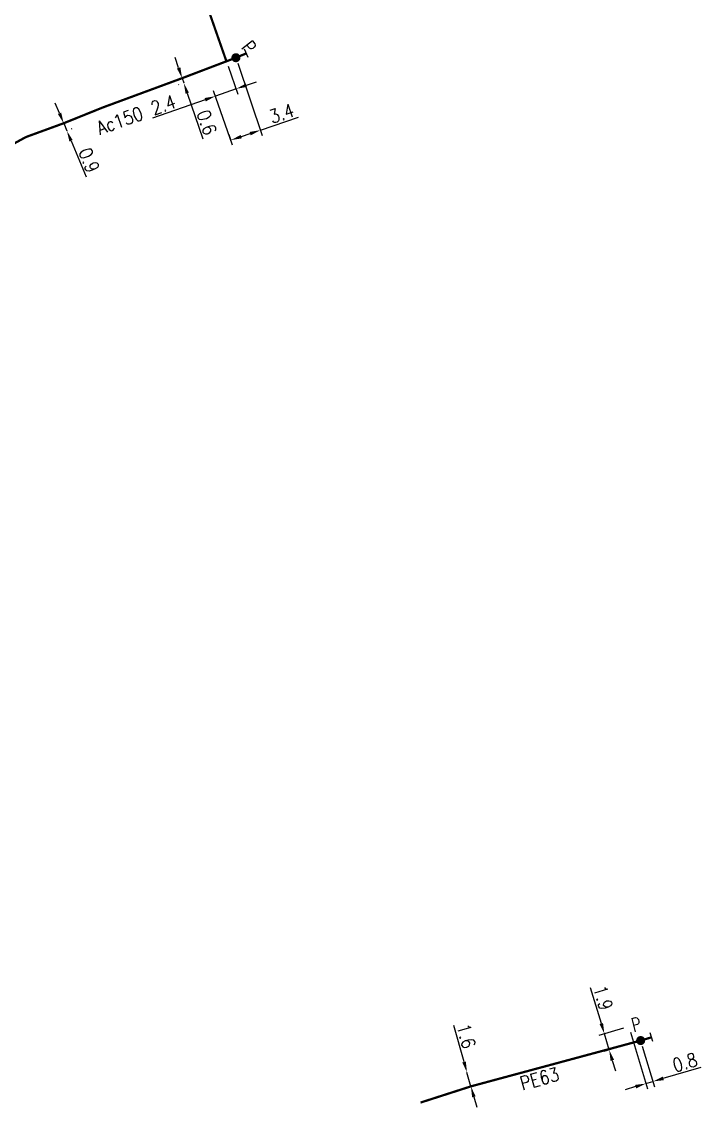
# Model space of a CAD drawing. Header units: millimetres. Extents: x 138998 to 140015, y 127998 to 129006.
# Drawn here: x 139214.3 to 139289.3, y 127999.5 to 128119.4 of the extents above; entities that cross this region are included whole.
import ezdxf
from ezdxf.enums import TextEntityAlignment as Align

# ---------------------------------------------------------------- set-up
doc = ezdxf.new("R2010")
doc.units = ezdxf.units.MM
doc.header["$PDMODE"] = 34
doc.linetypes.add('L_25_AP', pattern=[2000, 1000, 1000])
doc.linetypes.add('L_25_PE', pattern=[2000, 1000, 1000])
doc.layers.get('0').update_dxf_attribs({"linetype": 'CONTINUOUS'})
doc.layers.get('DEFPOINTS').update_dxf_attribs({"linetype": 'CONTINUOUS'})
for name, color, linetype in [('L_150', 1, 'CONTINUOUS'), ('L_300', 7, 'CONTINUOUS'), ('L_340', 7, 'CONTINUOUS')]:
    doc.layers.add(name, color=color, linetype=linetype)
doc.styles.add('G_ROMANS', font='ROMANS.SHX', dxfattribs={"width": 0.75})
doc.styles.get("Standard").update_dxf_attribs({"font": 'romans.shx', "width": 0.85})
doc.dimstyles.get("Standard").update_dxf_attribs({"dimtxt": 1.5, "dimasz": 1.2, "dimexe": 0.625, "dimexo": 0.625, "dimgap": 0.25, "dimtad": 1, "dimdec": 1, "dimzin": 0, "dimdsep": 46, "dimtxsty": 'Standard', "dimcen": -0.5, "dimadec": 0, "dimazin": 0, "dimtfac": 1, "dimtdec": 1, "dimtmove": 0, "dimatfit": 3, "dimfxl": 0, "dimtolj": 1, "dimtzin": 0, "dimarcsym": 0})

# ---------------------------------------------------------------- blocks, each defined once
blk = doc.blocks.new('*D19')
at = {"layer": 'DEFPOINTS', "color": 0, "linetype": 'Continuous', "transparency": 16777216}
for p in [(139232.07, 128113.19), (139232.19, 128112.65), (139232.24, 128112.67)]:
    blk.add_point(p, dxfattribs=at)
at = {"layer": 'L_150', "color": 0, "linetype": 'Continuous', "lineweight": -2, "transparency": 16777216}
for p, q in [((139231.63, 128114.31), (139231.24, 128115.44)), ((139231.47, 128112.99), (139231.42, 128112.97)), ((139232.01, 128113.17), (139232.19, 128112.65)), ((139231.65, 128112.47), (139231.6, 128112.45)), ((139232.58, 128111.51), (139234.29, 128106.46))]:
    blk.add_line(p, q, dxfattribs=at)
at = {"layer": 'L_150', "color": 0, "linetype": 'Continuous', "transparency": 16777216}
for points in [[(139231.82, 128114.37), (139231.44, 128114.24), (139232.01, 128113.17)], [(139232.76, 128111.58), (139232.39, 128111.45), (139232.19, 128112.65)]]:
    blk.add_solid(points, dxfattribs=at)
at = {"layer": 'L_150', "color": 0, "linetype": 'Continuous', "transparency": 16777216, "insert": (139234.73, 128108.28), "char_height": 1.5, "attachment_point": 5, "rotation": 288.7674}
blk.add_mtext('\\A1;0.6', dxfattribs=at)
blk = doc.blocks.new('*D29')
at = {"layer": 'DEFPOINTS', "color": 0, "linetype": 'Continuous', "transparency": 16777216}
for p in [(139218.89, 128108.17), (139219.24, 128107.34), (139219.29, 128107.36)]:
    blk.add_point(p, dxfattribs=at)
at = {"layer": 'L_150', "color": 0, "linetype": 'Continuous', "lineweight": -2, "transparency": 16777216}
for p, q in [((139218.47, 128109.29), (139218.01, 128110.4)), ((139218.94, 128108.19), (139219.29, 128107.36)), ((139219.47, 128108.41), (139219.51, 128108.43)), ((139219.81, 128107.58), (139219.86, 128107.6)), ((139219.75, 128106.25), (139221.42, 128102.28))]:
    blk.add_line(p, q, dxfattribs=at)
at = {"layer": 'L_150', "color": 0, "linetype": 'Continuous', "transparency": 16777216}
for points in [[(139218.66, 128109.37), (139218.29, 128109.22), (139218.94, 128108.19)], [(139219.93, 128106.33), (139219.57, 128106.17), (139219.29, 128107.36)]]:
    blk.add_solid(points, dxfattribs=at)
at = {"layer": 'L_150', "color": 0, "linetype": 'Continuous', "transparency": 16777216, "insert": (139221.74, 128104.1), "char_height": 1.5, "attachment_point": 5, "rotation": 292.7612}
blk.add_mtext('\\A1;0.9', dxfattribs=at)
blk = doc.blocks.new('L_300_12')
at = {"color": 0, "linetype": 'Continuous', "const_width": 0.497, "flags": 128}
blk.add_lwpolyline([(-0.25, 0, 1), (0.25, 0, 1)], format="xyb", close=True, dxfattribs=at)
at = {"color": 0, "linetype": 'Continuous', "style": 'G_ROMANS', "width": 0.75}
blk.add_text('P', height=1.5, dxfattribs=at).set_placement((0, 1.85), align=Align.MIDDLE)
at = {"color": 0, "linetype": 'Continuous', "width": 0.75, "flags": 3}
for tag, p in [('DEF_LEG', (0, -5)), ('DEF_COUP', (0, -7.5)), ('DEF_TYPE', (0, -10))]:
    blk.add_attdef(tag, text='', height=1.2, dxfattribs=at).set_placement(p, align=Align.MIDDLE)
blk = doc.blocks.new('L_340_07')
at = {"color": 0, "linetype": 'Continuous', "const_width": 0.25, "flags": 128}
blk.add_lwpolyline([(0, 0), (1.25, 0)], dxfattribs=at)
at = {"color": 0, "linetype": 'Continuous', "flags": 128}
blk.add_lwpolyline([(1.25, -0.5), (1.25, 0.5)], dxfattribs=at)
at = {"color": 0, "linetype": 'Continuous', "style": 'G_ROMANS', "width": 0.75, "flags": 3}
for tag, p in [('DEF_LEG', (0.72, -3.47)), ('DEF_COUP', (0.72, -5.97)), ('DEF_TYPE', (0.72, -8.47))]:
    blk.add_attdef(tag, text='', height=1.2, dxfattribs=at).set_placement(p, align=Align.MIDDLE)
blk = doc.blocks.new('*D31')
at = {"layer": 'DEFPOINTS', "color": 0, "linetype": 'Continuous', "transparency": 16777216}
for p in [(139237.95, 128115.43), (139240.66, 128107.43), (139237.8, 128105.19)]:
    blk.add_point(p, dxfattribs=at)
at = {"layer": 'L_300', "color": 0, "linetype": 'Continuous', "lineweight": -2, "transparency": 16777216}
for p, q in [((139238.15, 128114.84), (139240.86, 128106.83)), ((139240.66, 128107.43), (139244.85, 128108.85)), ((139237.59, 128105.78), (139237.21, 128106.92)), ((139238.55, 128106.71), (139239.52, 128107.04))]:
    blk.add_line(p, q, dxfattribs=at)
at = {"layer": 'L_300', "color": 0, "linetype": 'Continuous', "transparency": 16777216}
for points in [[(139238.48, 128106.9), (139238.61, 128106.52), (139237.41, 128106.33)], [(139239.46, 128107.23), (139239.58, 128106.85), (139240.66, 128107.43)]]:
    blk.add_solid(points, dxfattribs=at)
at = {"layer": 'L_300', "color": 0, "linetype": 'Continuous', "transparency": 16777216, "insert": (139243, 128109.28), "char_height": 1.5, "attachment_point": 5, "rotation": 18.6924}
blk.add_mtext('\\A1;3.4', dxfattribs=at)
blk = doc.blocks.new('*D32')
at = {"layer": 'DEFPOINTS', "color": 0, "linetype": 'Continuous', "transparency": 16777216}
for p in [(139236.89, 128115.07), (139237.98, 128111.99), (139237.8, 128105.19)]:
    blk.add_point(p, dxfattribs=at)
at = {"layer": 'L_150', "color": 0, "linetype": 'Continuous', "lineweight": -2, "transparency": 16777216}
for p, q in [((139237.1, 128114.48), (139238.18, 128111.4)), ((139239.11, 128112.39), (139240.24, 128112.78)), ((139237.59, 128105.78), (139235.48, 128111.77)), ((139237.98, 128111.99), (139235.69, 128111.18)), ((139234.56, 128110.79), (139228.74, 128108.74))]:
    blk.add_line(p, q, dxfattribs=at)
at = {"layer": 'L_150', "color": 0, "linetype": 'Continuous', "transparency": 16777216}
for points in [[(139239.04, 128112.57), (139239.17, 128112.2), (139237.98, 128111.99)], [(139234.49, 128110.98), (139234.62, 128110.6), (139235.69, 128111.18)]]:
    blk.add_solid(points, dxfattribs=at)
at = {"layer": 'L_150', "color": 0, "linetype": 'Continuous', "transparency": 16777216, "insert": (139229.93, 128110.22), "char_height": 1.5, "attachment_point": 5, "rotation": 19.3522}
blk.add_mtext('\\A1;2.4', dxfattribs=at)
blk = doc.blocks.new('*D125')
at = {"layer": 'DEFPOINTS', "color": 0, "linetype": 'Continuous', "transparency": 16777216}
for p in [(139281.34, 128008.39), (139278.63, 128007.58), (139282.63, 128006.85)]:
    blk.add_point(p, dxfattribs=at)
at = {"layer": 'L_340', "color": 0, "linetype": 'Continuous', "lineweight": -2, "transparency": 16777216}
for p, q in [((139278.29, 128008.73), (139277.1, 128012.69)), ((139280.74, 128008.21), (139278.03, 128007.4)), ((139279.16, 128005.81), (139278.63, 128007.58)), ((139282.03, 128006.67), (139278.56, 128005.63)), ((139279.5, 128004.66), (139279.85, 128003.51))]:
    blk.add_line(p, q, dxfattribs=at)
at = {"layer": 'L_340', "color": 0, "linetype": 'Continuous', "transparency": 16777216}
for points in [[(139278.48, 128008.79), (139278.09, 128008.68), (139278.63, 128007.58)], [(139279.7, 128004.72), (139279.31, 128004.6), (139279.16, 128005.81)]]:
    blk.add_solid(points, dxfattribs=at)
at = {"layer": 'L_340', "color": 0, "linetype": 'Continuous', "transparency": 16777216, "insert": (139278.48, 128011.57), "char_height": 1.5, "attachment_point": 5, "rotation": 286.6548}
blk.add_mtext('\\A1;1.9', dxfattribs=at)
blk = doc.blocks.new('*D126')
at = {"layer": 'DEFPOINTS', "color": 0, "linetype": 'Continuous', "transparency": 16777216}
for p in [(139281.34, 128008.39), (139282.63, 128006.85), (139283.22, 128002.1)]:
    blk.add_point(p, dxfattribs=at)
at = {"layer": 'L_340', "color": 0, "linetype": 'Continuous', "lineweight": -2, "transparency": 16777216}
for p, q in [((139281.52, 128007.79), (139283.4, 128001.5)), ((139282.81, 128006.25), (139284.16, 128001.73)), ((139285.13, 128002.68), (139289.32, 128003.93)), ((139283.22, 128002.1), (139283.98, 128002.33)), ((139282.07, 128001.76), (139280.92, 128001.42))]:
    blk.add_line(p, q, dxfattribs=at)
at = {"layer": 'L_340', "color": 0, "linetype": 'Continuous', "transparency": 16777216}
for points in [[(139285.08, 128002.87), (139285.19, 128002.48), (139283.98, 128002.33)], [(139282.01, 128001.95), (139282.13, 128001.57), (139283.22, 128002.1)]]:
    blk.add_solid(points, dxfattribs=at)
at = {"layer": 'L_340', "color": 0, "linetype": 'Continuous', "transparency": 16777216, "insert": (139287.52, 128004.43), "char_height": 1.5, "attachment_point": 5, "rotation": 16.6548}
blk.add_mtext('\\A1;0.8', dxfattribs=at)
blk = doc.blocks.new('*D127')
at = {"layer": 'DEFPOINTS', "color": 0, "linetype": 'Continuous', "transparency": 16777216}
for p in [(139263.46, 128003.33), (139263.46, 128003.33), (139263.89, 128001.79)]:
    blk.add_point(p, dxfattribs=at)
at = {"layer": 'L_150', "color": 0, "linetype": 'Continuous', "lineweight": -2, "transparency": 16777216}
for p, q in [((139263.14, 128004.49), (139262, 128008.52)), ((139263.89, 128001.79), (139263.46, 128003.33)), ((139264.22, 128000.63), (139264.54, 127999.48))]:
    blk.add_line(p, q, dxfattribs=at)
at = {"layer": 'L_150', "color": 0, "linetype": 'Continuous', "transparency": 16777216}
for points in [[(139263.33, 128004.54), (139262.94, 128004.43), (139263.46, 128003.33)], [(139264.41, 128000.69), (139264.03, 128000.58), (139263.89, 128001.79)]]:
    blk.add_solid(points, dxfattribs=at)
at = {"layer": 'L_150', "color": 0, "linetype": 'Continuous', "transparency": 16777216, "insert": (139263.37, 128007.35), "char_height": 1.5, "attachment_point": 5, "rotation": 285.7104}
blk.add_mtext('\\A1;1.6', dxfattribs=at)

msp = doc.modelspace()

# ---------------------------------------------------------------- linework, layer by layer
at = {"layer": 'L_150', "linetype": 'L_25_AP', "const_width": 0.25, "flags": 128}
msp.add_lwpolyline([(139236.89, 128115.07), (139233.93, 128123.54)], dxfattribs=at)
at = {"layer": 'L_150', "linetype": 'L_25_AP', "flags": 128}
msp.add_lwpolyline([(139237.95, 128115.43, 0.25, 0.25, 0), (139232.07, 128113.19, 0.25, 0.25, 0), (139223.25, 128109.93, 0.25, 0.25, 0), (139218.94, 128108.19, 0.25, 0.25, 0), (139214.78, 128106.67, 0.25, 0.25, 0), (139212.98, 128105.69, 0.25, 0.25, 0), (139212.23, 128105.28, 0.25, 0.25, 0), (139209.85, 128103.99, 0.25, 0.25, 0), (139181.55, 128086.36, 0.25, 0.25, 0), (139174.66, 128083.52, 0.25, 0.25, 0), (139155.79, 128071.14, 0.25, 0.25, 0), (139155.79, 128071.14, 0.25, 0.25, 0), (139155.79, 128071.14, 0.25, 0.25, 0), (139138.15, 128057.95, 0.25, 0.25, 0), (139131.36, 128052.73, 0.25, 0.25, 0), (139113.41, 128040.63, 0.25, 0.25, 0), (139112.31, 128039.88, 0.25, 0.25, 0), (139102.58, 128027.58, 0.25, 0.25, 0), (139094.32, 128014, 0.25, 0.25, 0), (139092.14, 128010.44, 0.25, 0.25, 0), (139088.26, 128000, 0, 0, 0)], format="xyseb", dxfattribs=at)
at = {"layer": 'L_150', "linetype": 'L_25_PE', "const_width": 0.25, "flags": 128}
msp.add_lwpolyline([(139258.33, 128000), (139263.89, 128001.79), (139282.63, 128006.85)], dxfattribs=at)

# ---------------------------------------------------------------- block references
at = {"layer": 'L_300'}
for p, rotation in [((139237.95, 128115.43), 308.8548655534649), ((139282.63, 128006.85), 15.11170794389868)]:
    msp.add_blockref('L_300_12', p, dxfattribs=dict(at, rotation=rotation))
at = {"layer": 'L_340'}
for p, rotation in [((139237.95, 128115.43), 22.59282222018798), ((139282.63, 128006.85), 16.65477428423124)]:
    msp.add_blockref('L_340_07', p, dxfattribs=dict(at, rotation=rotation))

# ---------------------------------------------------------------- texts
at = {"layer": 'L_150', "linetype": 'Continuous', "width": 0.85}
for s, rotation, p in [('Ac150', 19.8252, (139225.13, 128108.48)), ('PE63', 15.1117, (139271.47, 128002.64))]:
    msp.add_text(s, height=1.5, rotation=rotation, dxfattribs=at).set_placement(p, align=Align.MIDDLE)

# ---------------------------------------------------------------- dimensions: what is measured, and where the dimension line sits
at = {"layer": 'L_150', "linetype": 'Continuous'}
for base, p1, p2, angle, picture, middle in [((139237.98, 128111.99), (139237.8, 128105.19), (139236.89, 128115.07), 19.3522, '*D32', (139230.26, 128109.28)), ((139232.19, 128112.65), (139232.07, 128113.19), (139232.24, 128112.67), 108.7674, '*D19', (139233.78, 128107.96)), ((139219.29, 128107.36), (139218.89, 128108.17), (139219.24, 128107.34), 112.7612, '*D29', (139220.82, 128103.71)), ((139263.46, 128003.33), (139263.89, 128001.79), (139263.46, 128003.33), 285.7104, '*D127', (139262.41, 128007.08))]:
    dim = msp.add_linear_dim(base=base, p1=p1, p2=p2, angle=angle, dimstyle='Standard', dxfattribs=at)
    dim.commit()
    dim.dimension.update_dxf_attribs({"geometry": picture, "text_midpoint": middle, "dimtype": 160})
at = {"layer": 'L_300', "linetype": 'Continuous'}
dim = msp.add_linear_dim(base=(139240.66, 128107.43), p1=(139237.8, 128105.19), p2=(139237.95, 128115.43), angle=18.6924, dimstyle='Standard', dxfattribs=at)
dim.commit()
dim.dimension.update_dxf_attribs({"geometry": '*D31', "text_midpoint": (139243.32, 128108.33), "dimtype": 160})
at = {"layer": 'L_340', "linetype": 'Continuous'}
for base, angle, picture, middle in [((139278.63, 128007.58), 286.6548, '*D125', (139277.52, 128011.29)), ((139283.22, 128002.1), 16.6548, '*D126', (139287.8, 128003.47))]:
    dim = msp.add_linear_dim(base=base, p1=(139282.63, 128006.85), p2=(139281.34, 128008.39), angle=angle, dimstyle='Standard', dxfattribs=at)
    dim.commit()
    dim.dimension.update_dxf_attribs({"geometry": picture, "text_midpoint": middle, "dimtype": 160})

doc.saveas('drawing.dxf')
